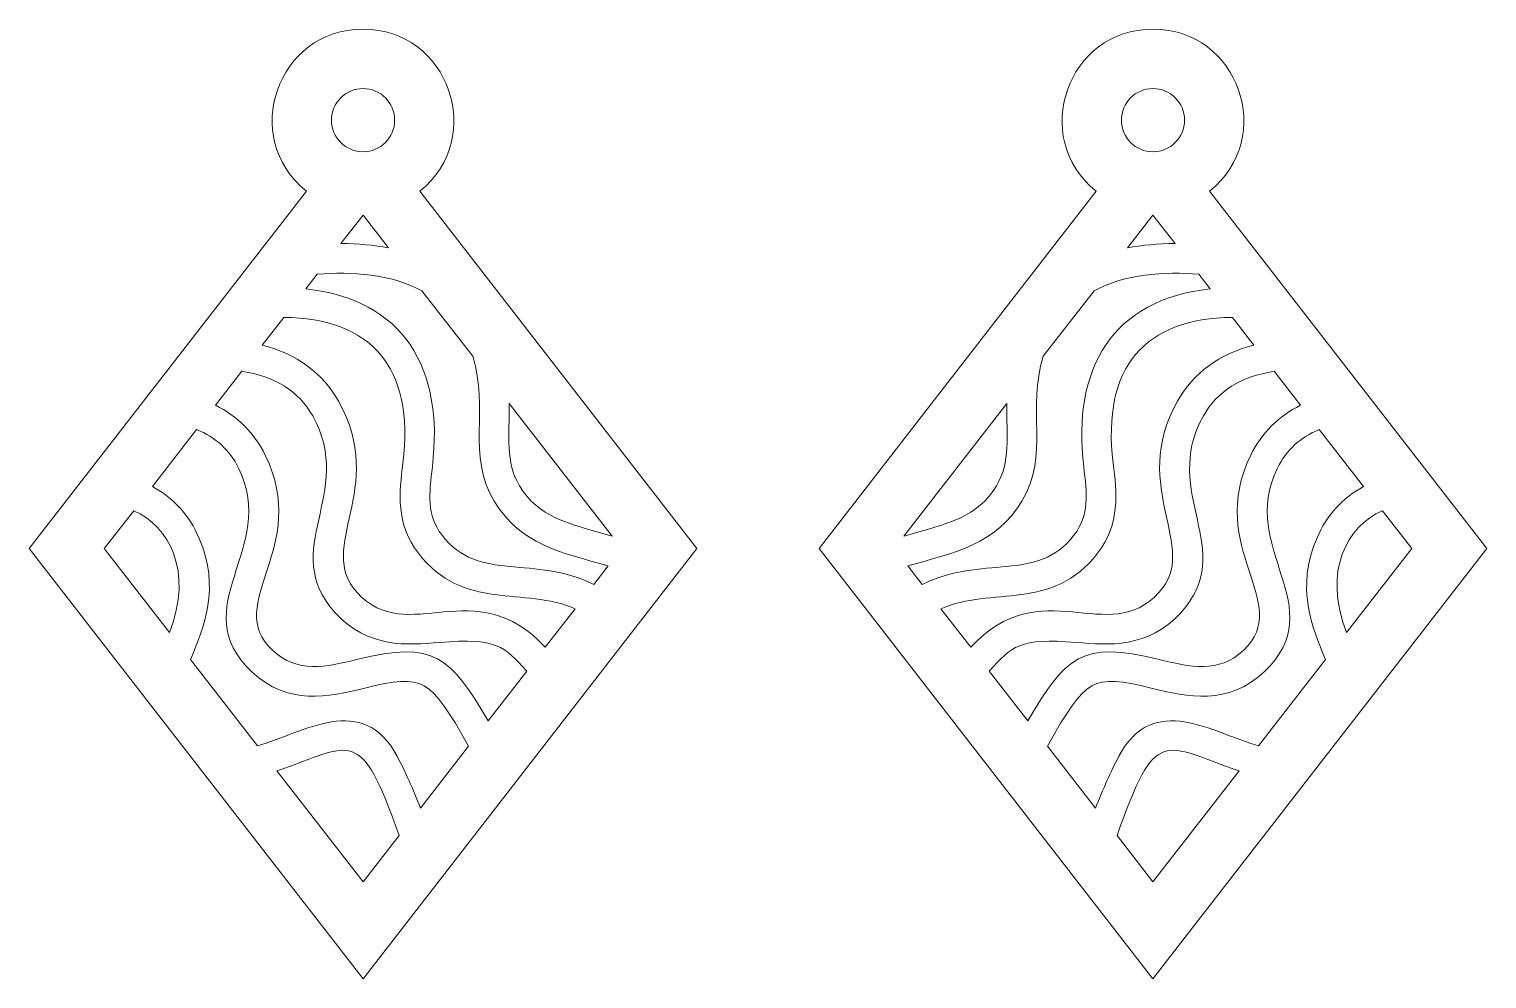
# Model space of a CAD drawing. Header units: inches. Extents: x 46 to 242, y 6 to 134.
import ezdxf

# ---------------------------------------------------------------- set-up
doc = ezdxf.new("R2010")
doc.units = ezdxf.units.IN
doc.header["$MEASUREMENT"] = 0
doc.layers.add('_U+0421_U+043B_U+043E_U+0439 1', color=7, linetype='Continuous')

msp = doc.modelspace()

# ---------------------------------------------------------------- linework, layer by layer
at = {"layer": '_U+0421_U+043B_U+043E_U+0439 1', "color": 1, "lineweight": 9, "true_color": 0xff0000}
for points, knots in [([(98.6, 112.41), (107.64, 119.64), (102.49, 134.23), (90.96, 134.23), (79.43, 134.23), (74.29, 119.64), (83.33, 112.41), (83.33, 112.41), (45.99, 64.31), (45.99, 64.31), (45.99, 64.31), (90.96, 6.37), (90.96, 6.37), (90.96, 6.37), (135.94, 64.31), (135.94, 64.31), (135.94, 64.31), (98.6, 112.41), (98.6, 112.41)], [0, 0, 0, 0, 1, 1, 1, 2, 2, 2, 3, 3, 3, 4, 4, 4, 5, 5, 5, 6, 6, 6, 6]), ([(152.39, 64.31), (152.39, 64.31), (197.37, 6.37), (197.37, 6.37), (197.37, 6.37), (242.35, 64.31), (242.35, 64.31), (242.35, 64.31), (205, 112.41), (205, 112.41), (214.04, 119.64), (208.9, 134.23), (197.37, 134.23), (185.84, 134.23), (180.69, 119.64), (189.73, 112.41), (189.73, 112.41), (152.39, 64.31), (152.39, 64.31)], [0, 0, 0, 0, 1, 1, 1, 2, 2, 2, 3, 3, 3, 4, 4, 4, 5, 5, 5, 6, 6, 6, 6]), ([(90.96, 126.23), (93.31, 126.23), (95.22, 124.32), (95.22, 121.97), (95.22, 119.63), (93.31, 117.72), (90.96, 117.72), (88.62, 117.72), (86.71, 119.63), (86.71, 121.97), (86.71, 124.32), (88.62, 126.23), (90.96, 126.23)], [0, 0, 0, 0, 1, 1, 1, 2, 2, 2, 3, 3, 3, 4, 4, 4, 4]), ([(201.62, 121.97), (201.62, 119.63), (199.72, 117.72), (197.37, 117.72), (195.02, 117.72), (193.12, 119.63), (193.12, 121.97), (193.12, 124.32), (195.02, 126.23), (197.37, 126.23), (199.72, 126.23), (201.62, 124.32), (201.62, 121.97)], [0, 0, 0, 0, 1, 1, 1, 2, 2, 2, 3, 3, 3, 4, 4, 4, 4]), ([(94.4, 104.77), (92.43, 105.16), (90.29, 105.36), (87.99, 105.36), (87.99, 105.36), (90.96, 109.2), (90.96, 109.2), (90.96, 109.2), (94.4, 104.77), (94.4, 104.77)], [0, 0, 0, 0, 1, 1, 1, 2, 2, 2, 3, 3, 3, 3]), ([(197.37, 109.2), (197.37, 109.2), (200.35, 105.36), (200.35, 105.36), (198.05, 105.36), (195.9, 105.16), (193.93, 104.77), (193.93, 104.77), (197.37, 109.2), (197.37, 109.2)], [0, 0, 0, 0, 1, 1, 1, 2, 2, 2, 3, 3, 3, 3]), ([(122.04, 59.44), (114.07, 63.52), (106.51, 59.67), (101.6, 66.09), (99.51, 68.82), (99.86, 71.69), (100.3, 75.32), (101.91, 88.58), (96.35, 97.9), (83.24, 99.25), (83.24, 99.25), (84.79, 101.24), (84.79, 101.24), (89.4, 101.6), (94.73, 101.29), (98.87, 99.01), (98.87, 99.01), (105.73, 90.18), (105.73, 90.18), (108.01, 83.13), (104.86, 76.92), (108.62, 70.7), (112.19, 64.78), (117.64, 63.78), (124, 61.97), (124, 61.97), (122.04, 59.44), (122.04, 59.44)], [0, 0, 0, 0, 1, 1, 1, 2, 2, 2, 3, 3, 3, 4, 4, 4, 5, 5, 5, 6, 6, 6, 7, 7, 7, 8, 8, 8, 9, 9, 9, 9]), ([(164.33, 61.97), (170.7, 63.78), (176.15, 64.78), (179.72, 70.7), (183.48, 76.92), (180.32, 83.13), (182.6, 90.18), (182.6, 90.18), (189.46, 99.01), (189.46, 99.01), (193.6, 101.29), (198.93, 101.6), (203.55, 101.24), (203.55, 101.24), (205.09, 99.25), (205.09, 99.25), (191.98, 97.9), (186.43, 88.58), (188.04, 75.32), (188.48, 71.69), (188.82, 68.82), (186.73, 66.09), (181.82, 59.67), (174.26, 63.52), (166.3, 59.44), (166.3, 59.44), (164.33, 61.97), (164.33, 61.97)], [0, 0, 0, 0, 1, 1, 1, 2, 2, 2, 3, 3, 3, 4, 4, 4, 5, 5, 5, 6, 6, 6, 7, 7, 7, 8, 8, 8, 9, 9, 9, 9]), ([(115.5, 51.01), (106, 61.3), (96.99, 50.93), (90.17, 58.37), (84.49, 64.56), (94.29, 72.31), (87.66, 84.13), (85.52, 87.95), (82.01, 90.5), (77.38, 91.7), (77.38, 91.7), (80.27, 95.42), (80.27, 95.42), (91.97, 95.3), (97.91, 88.85), (96.33, 75.8), (95.84, 71.81), (95.34, 67.69), (98.42, 63.66), (104.41, 55.83), (112.75, 59.18), (119.53, 56.2), (119.53, 56.2), (115.5, 51.01), (115.5, 51.01)], [0, 0, 0, 0, 1, 1, 1, 2, 2, 2, 3, 3, 3, 4, 4, 4, 5, 5, 5, 6, 6, 6, 7, 7, 7, 8, 8, 8, 8]), ([(168.81, 56.2), (175.58, 59.18), (183.92, 55.83), (189.91, 63.66), (192.99, 67.69), (192.49, 71.81), (192.01, 75.8), (190.43, 88.85), (196.36, 95.3), (208.07, 95.42), (208.07, 95.42), (210.96, 91.7), (210.96, 91.7), (206.32, 90.5), (202.81, 87.95), (200.67, 84.13), (194.04, 72.31), (203.85, 64.56), (198.17, 58.37), (191.35, 50.93), (182.34, 61.3), (172.84, 51.01), (172.84, 51.01), (168.81, 56.2), (168.81, 56.2)], [0, 0, 0, 0, 1, 1, 1, 2, 2, 2, 3, 3, 3, 4, 4, 4, 5, 5, 5, 6, 6, 6, 7, 7, 7, 8, 8, 8, 8]), ([(107.82, 41.12), (102.71, 49.76), (100.57, 51.92), (90.26, 49.4), (85.93, 48.35), (82.11, 47.44), (78.75, 50.62), (72.02, 56.93), (83.95, 64.37), (77.78, 76.89), (76.31, 79.88), (74.04, 82.14), (71.09, 83.59), (71.09, 83.59), (74.64, 88.17), (74.64, 88.17), (79.11, 87.47), (82.32, 85.47), (84.18, 82.17), (90.02, 71.75), (79.48, 64.11), (87.22, 55.66), (91.67, 50.81), (96.95, 51.3), (101.3, 51.66), (108.97, 52.31), (109.98, 51.13), (113.01, 47.81), (113.01, 47.81), (107.82, 41.12), (107.82, 41.12)], [0, 0, 0, 0, 1, 1, 1, 2, 2, 2, 3, 3, 3, 4, 4, 4, 5, 5, 5, 6, 6, 6, 7, 7, 7, 8, 8, 8, 9, 9, 9, 10, 10, 10, 10]), ([(175.32, 47.81), (178.36, 51.13), (179.36, 52.31), (187.04, 51.66), (191.39, 51.3), (196.67, 50.81), (201.11, 55.66), (208.86, 64.11), (198.32, 71.74), (204.16, 82.17), (206.01, 85.47), (209.23, 87.46), (213.7, 88.17), (213.7, 88.17), (217.25, 83.59), (217.25, 83.59), (214.29, 82.14), (212.02, 79.88), (210.55, 76.89), (204.38, 64.37), (216.32, 56.93), (209.59, 50.61), (206.23, 47.44), (202.41, 48.35), (198.08, 49.4), (187.76, 51.92), (185.63, 49.76), (180.52, 41.12), (180.52, 41.12), (175.32, 47.81), (175.32, 47.81)], [0, 0, 0, 0, 1, 1, 1, 2, 2, 2, 3, 3, 3, 4, 4, 4, 5, 5, 5, 6, 6, 6, 7, 7, 7, 8, 8, 8, 9, 9, 9, 10, 10, 10, 10]), ([(110.65, 83.84), (110.65, 83.84), (124.51, 65.99), (124.51, 65.99), (118.44, 67.68), (114.61, 68.5), (112.04, 72.76), (110.12, 75.93), (110.71, 79.51), (110.65, 83.84)], [0, 0, 0, 0, 1, 1, 1, 2, 2, 2, 3, 3, 3, 3]), ([(176.29, 72.76), (173.72, 68.5), (169.89, 67.67), (163.82, 65.99), (163.82, 65.99), (177.68, 83.84), (177.68, 83.84), (177.63, 79.51), (178.21, 75.93), (176.29, 72.76)], [0, 0, 0, 0, 1, 1, 1, 2, 2, 2, 3, 3, 3, 3]), ([(98.69, 29.37), (97.71, 31.92), (96.66, 34.25), (95.55, 36.35), (90.95, 45.03), (82.86, 39.5), (76.75, 37.72), (76.75, 37.72), (67.71, 49.37), (67.71, 49.37), (69.55, 53.68), (71.74, 59.02), (68.9, 65.66), (67.55, 68.81), (65.43, 71.14), (62.58, 72.64), (62.58, 72.64), (68.55, 80.33), (68.55, 80.33), (71.1, 79.28), (73, 77.55), (74.2, 75.13), (79.56, 64.24), (66.72, 56.42), (76, 47.7), (80.84, 43.14), (86.26, 44.31), (91.2, 45.51), (99.18, 47.46), (99.94, 46.93), (105.17, 37.71), (105.17, 37.71), (98.69, 29.37), (98.69, 29.37)], [0, 0, 0, 0, 1, 1, 1, 2, 2, 2, 3, 3, 3, 4, 4, 4, 5, 5, 5, 6, 6, 6, 7, 7, 7, 8, 8, 8, 9, 9, 9, 10, 10, 10, 11, 11, 11, 11]), ([(183.16, 37.71), (188.39, 46.93), (189.15, 47.46), (197.13, 45.51), (202.07, 44.31), (207.5, 43.14), (212.33, 47.7), (221.61, 56.42), (208.77, 64.24), (214.14, 75.13), (215.33, 77.55), (217.23, 79.28), (219.78, 80.33), (219.78, 80.33), (225.75, 72.64), (225.75, 72.64), (222.9, 71.14), (220.78, 68.81), (219.43, 65.66), (216.59, 59.02), (218.78, 53.68), (220.62, 49.37), (220.62, 49.37), (211.58, 37.72), (211.58, 37.72), (205.47, 39.5), (197.38, 45.03), (192.78, 36.35), (191.68, 34.25), (190.63, 31.92), (189.64, 29.37), (189.64, 29.37), (183.16, 37.71), (183.16, 37.71)], [0, 0, 0, 0, 1, 1, 1, 2, 2, 2, 3, 3, 3, 4, 4, 4, 5, 5, 5, 6, 6, 6, 7, 7, 7, 8, 8, 8, 9, 9, 9, 10, 10, 10, 11, 11, 11, 11]), ([(64.89, 53), (64.89, 53), (56.11, 64.31), (56.11, 64.31), (56.11, 64.31), (60.07, 69.4), (60.07, 69.4), (64.82, 67.29), (68.13, 61.32), (64.89, 53)], [0, 0, 0, 0, 1, 1, 1, 2, 2, 2, 3, 3, 3, 3]), ([(228.27, 69.4), (228.27, 69.4), (232.22, 64.31), (232.22, 64.31), (232.22, 64.31), (223.45, 53), (223.45, 53), (220.21, 61.32), (223.51, 67.29), (228.27, 69.4)], [0, 0, 0, 0, 1, 1, 1, 2, 2, 2, 3, 3, 3, 3]), ([(90.96, 19.42), (90.96, 19.42), (79.36, 34.36), (79.36, 34.36), (89.69, 37.92), (90.53, 40.59), (95.81, 25.65), (95.81, 25.65), (90.96, 19.42), (90.96, 19.42)], [0, 0, 0, 0, 1, 1, 1, 2, 2, 2, 3, 3, 3, 3]), ([(192.53, 25.65), (197.8, 40.59), (198.65, 37.92), (208.97, 34.36), (208.97, 34.36), (197.37, 19.42), (197.37, 19.42), (197.37, 19.42), (192.53, 25.65), (192.53, 25.65)], [0, 0, 0, 0, 1, 1, 1, 2, 2, 2, 3, 3, 3, 3])]:
    msp.add_open_spline(points, degree=3, knots=knots, dxfattribs=at)

doc.saveas('drawing.dxf')
